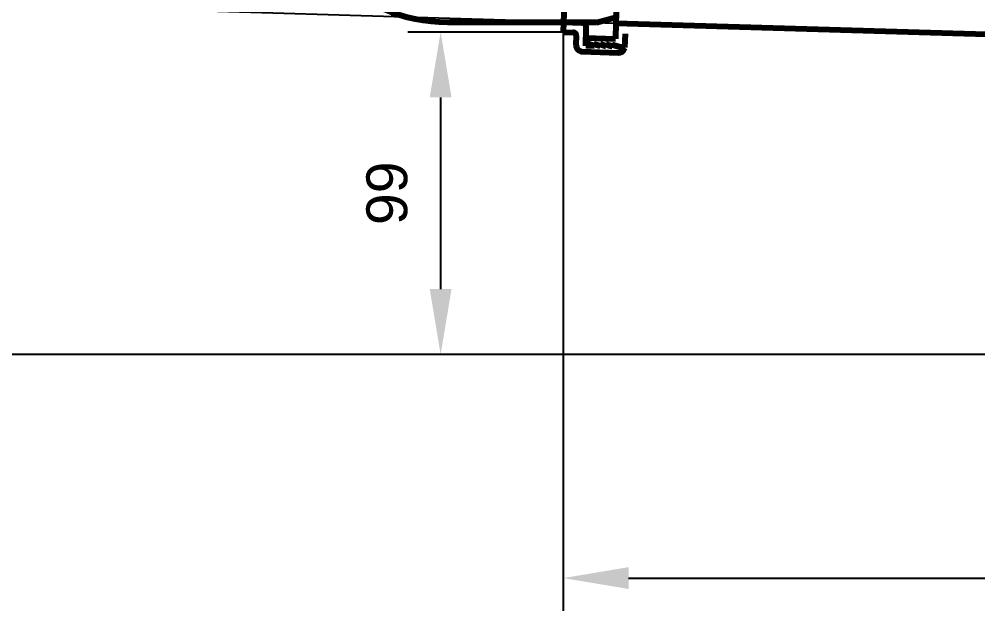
# Model space of a CAD drawing. Header units: millimetres. Extents: x -92220 to 11040, y -5929 to 27498.
# Drawn here: x -2881.2 to -2588, y -48.3 to 132.5 of the extents above; entities that cross this region are included whole.
import ezdxf

# ---------------------------------------------------------------- set-up
doc = ezdxf.new("R2010")
doc.units = ezdxf.units.MM
doc.layers.add('12 Канализация 1', color=7, linetype='Continuous')
doc.styles.get("Standard").update_dxf_attribs({"font": 'arial.ttf'})
doc.dimstyles.new('ISO-25', dxfattribs={"dimtxt": 2.5, "dimasz": 2.5, "dimexe": 1.25, "dimexo": 0.625, "dimtad": 1, "dimtxsty": 'Standard', "dimcen": 2.5, "dimadec": 0, "dimazin": 0, "dimtfac": 1, "dimtmove": 0, "dimatfit": 3, "dimfxl": 1, "dimarcsym": 0})

# ---------------------------------------------------------------- blocks, each defined once
blk = doc.blocks.new('*D62')
at = {"layer": '12 Канализация 1', "color": 0, "lineweight": -2}
for p, q in [((-2714.79, 128.56), (-2762.31, 128.56)), ((-2752.31, 108.56), (-2752.31, 50)), ((-2313.02, 30), (-2762.31, 30))]:
    blk.add_line(p, q, dxfattribs=at)
at = {"layer": '12 Канализация 1', "color": 0}
for points in [[(-2748.98, 108.56), (-2755.65, 108.56), (-2752.31, 128.56)], [(-2755.65, 50), (-2748.98, 50), (-2752.31, 30)]]:
    blk.add_solid(points, dxfattribs=at)
at = {"layer": 'Defpoints', "color": 0}
for p in [(-2714.79, 128.56), (-2752.31, 30), (-2313.02, 30)]:
    blk.add_point(p, dxfattribs=at)
at = {"layer": '12 Канализация 1', "color": 0, "insert": (-2768.69, 79.28), "char_height": 12.5, "attachment_point": 5, "rotation": 90}
blk.add_mtext('99', dxfattribs=at)
blk = doc.blocks.new('*D63')
at = {"layer": '12 Канализация 1', "color": 0, "lineweight": -2}
for p, q in [((-2698.68, 131.19), (-2902.67, 137.31)), ((-2881.12, 30), (-2904.28, 30))]:
    blk.add_line(p, q, dxfattribs=at)
blk.add_arc((674.23, 30), 3568.51, 178.60276, 179.67888, dxfattribs=at)
at = {"layer": '12 Канализация 1', "color": 0}
for points in [[(-2889.88, 116.92), (-2896.55, 117.11), (-2892.67, 137.01)], [(-2897.55, 50.01), (-2890.89, 49.99), (-2894.28, 30)]]:
    blk.add_solid(points, dxfattribs=at)
at = {"layer": 'Defpoints', "color": 0}
for p in [(-2698.68, 131.19), (-2893.56, 101.34), (-2881.12, 30), (674.23, 30), (674.23, 30)]:
    blk.add_point(p, dxfattribs=at)
at = {"layer": '12 Канализация 1', "color": 0, "insert": (-2911.47, 83.77), "char_height": 12.5, "attachment_point": 5, "rotation": 89.1408}
blk.add_mtext('1,72%%d', dxfattribs=at)
blk = doc.blocks.new('*D70')
at = {"layer": '12 Канализация 1', "color": 0, "lineweight": -2}
for p, q in [((-2295, 134.87), (-2295, -48.32)), ((-2714.79, 128.56), (-2714.79, -48.32)), ((-2694.79, -38.32), (-2315, -38.32))]:
    blk.add_line(p, q, dxfattribs=at)
at = {"layer": '12 Канализация 1', "color": 0}
for points in [[(-2694.79, -34.98), (-2694.79, -41.65), (-2714.79, -38.32)], [(-2315, -41.65), (-2315, -34.98), (-2295, -38.32)]]:
    blk.add_solid(points, dxfattribs=at)
at = {"layer": 'Defpoints', "color": 0}
for p in [(-2295, 134.87), (-2714.79, 128.56), (-2295, -38.32)]:
    blk.add_point(p, dxfattribs=at)
at = {"layer": '12 Канализация 1', "color": 0, "insert": (-2504.89, -21.93), "char_height": 12.5, "attachment_point": 5}
blk.add_mtext('420', dxfattribs=at)

msp = doc.modelspace()

# ---------------------------------------------------------------- linework, layer by layer
at = {"layer": '12 Канализация 1', "lineweight": 80}
for p, q in [((-2712.9, 182.53), (-2714.68, 131.56)), ((-2697.8, 156.49), (-2698.68, 131.35)), ((-2704.62, 131.5), (-2698.62, 133.11)), ((-2704.62, 131.5), (-2750.26, 131.5)), ((-2714.68, 131.56), (-2714.79, 128.56)), ((-2714.68, 131.56), (-2709.18, 131.37)), ((-2707.93, 124.37), (-2707.74, 129.82)), ((-2698.68, 131.35), (-2698.85, 126.45)), ((674.23, 30), (-2698.68, 131.19)), ((-2714.79, 128.56), (-2711.79, 128.46)), ((-2710.82, 127.42), (-2710.92, 124.67)), ((-2707.84, 126.77), (-2707.9, 125.14)), ((-2707.84, 126.77), (-2698.85, 126.45)), ((-2695.94, 123.85), (-2695.79, 128.05)), ((-2705.34, 124.28), (-2707.93, 124.37)), ((-2705.43, 124.38), (-2707.9, 125.14)), ((-2705.41, 124.88), (-2705.43, 124.38)), ((-2703.57, 124.32), (-2705.41, 124.88)), ((-2705.32, 124.78), (-2705.34, 124.28)), ((-2703.48, 124.22), (-2705.32, 124.78)), ((-2703.55, 124.81), (-2703.57, 124.32)), ((-2701.71, 124.25), (-2703.55, 124.81)), ((-2703.46, 124.71), (-2703.48, 124.22)), ((-2701.62, 124.15), (-2703.46, 124.71)), ((-2701.69, 124.75), (-2701.71, 124.25)), ((-2699.85, 124.19), (-2701.69, 124.75)), ((-2701.6, 124.65), (-2701.62, 124.15)), ((-2699.75, 124.08), (-2701.6, 124.65)), ((-2699.83, 124.69), (-2699.85, 124.19)), ((-2697.24, 123.9), (-2699.83, 124.69)), ((-2699.73, 124.58), (-2699.75, 124.08)), ((-2697.15, 123.79), (-2699.73, 124.58)), ((-2695.94, 123.85), (-2697.24, 123.9)), ((-2695.94, 123.75), (-2697.15, 123.79)), ((-2708.99, 122.6), (-2697.96, 122.22))]:
    msp.add_line(p, q, dxfattribs=at)
at = {"layer": '12 Канализация 1'}
msp.add_line((674.23, 30), (-2881.12, 30), dxfattribs=at)
at = {"layer": '12 Канализация 1', "lineweight": 80, "extrusion": (0, 0, -1)}
msp.add_arc((2750.26, 181.5), 50, 270, 315, dxfattribs=at)
at = {"layer": '12 Канализация 1', "lineweight": 80}
for centre, radius, start, end in [((-2709.24, 129.87), 1.5, 358, 88), ((-2711.82, 127.46), 1, 358, 88), ((-2708.92, 124.6), 2, 178, 268), ((-2697.89, 124.22), 2, 268, 346.4661)]:
    msp.add_arc(centre, radius, start, end, dxfattribs=at)

# ---------------------------------------------------------------- dimensions: what is measured, and where the dimension line sits
at = {"layer": '12 Канализация 1'}
dim = msp.add_angular_dim_2l(base=(-2893.56, 101.34), line1=((674.23, 30), (-2698.68, 131.19)), line2=((674.23, 30), (-2881.12, 30)), dimstyle='ISO-25', override={"dimtxt": 12.5, "dimasz": 20, "dimexe": 10, "dimexo": 0, "dimgap": 10, "dimdec": 0, "dimadec": 2}, dxfattribs=at)
dim.commit()
dim.dimension.update_dxf_attribs({"geometry": '*D63', "text_midpoint": (-2893.88, 83.51), "dimtype": 162})
dim = msp.add_linear_dim(base=(-2295, -38.32), p1=(-2714.79, 128.56), p2=(-2295, 134.87), dimstyle='ISO-25', override={"dimtxt": 12.5, "dimasz": 20, "dimexe": 10, "dimexo": 0, "dimgap": 10, "dimdec": 0}, dxfattribs=at)
dim.commit()
dim.dimension.update_dxf_attribs({"geometry": '*D70', "text_midpoint": (-2504.89, -21.93)})
dim = msp.add_linear_dim(base=(-2752.31, 30), p1=(-2714.79, 128.56), p2=(-2313.02, 30), angle=90, dimstyle='ISO-25', override={"dimtxt": 12.5, "dimasz": 20, "dimexe": 10, "dimexo": 0, "dimgap": 10, "dimdec": 0}, dxfattribs=at)
dim.commit()
dim.dimension.update_dxf_attribs({"geometry": '*D62', "text_midpoint": (-2752.31, 79.28), "dimtype": 160})

doc.saveas('drawing.dxf')
